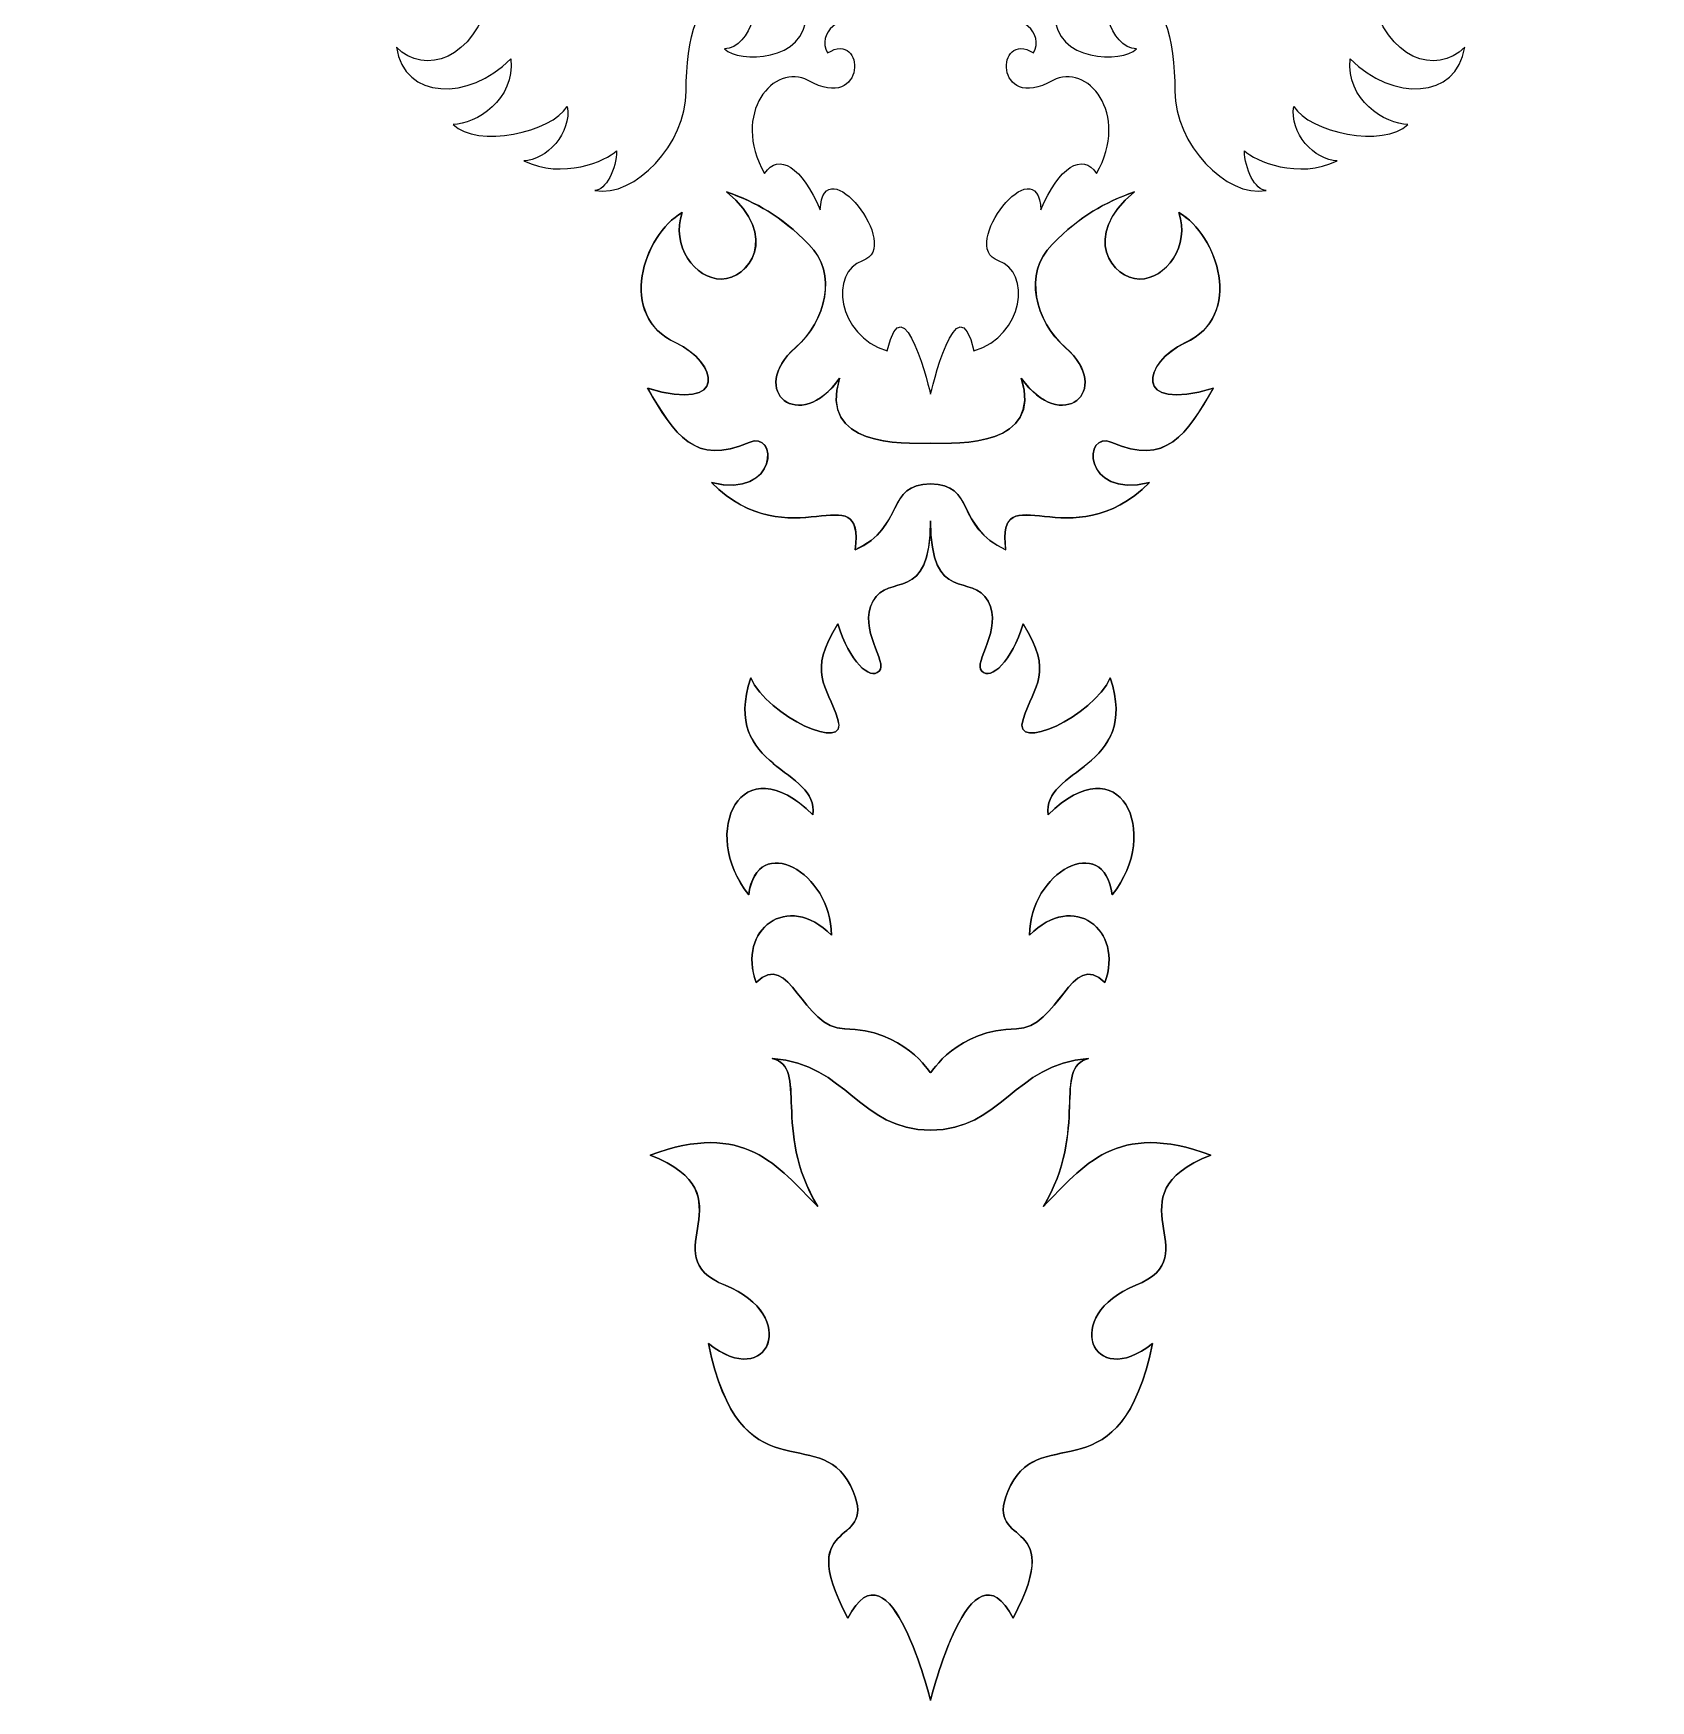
# Model space of a CAD drawing. Header units: centimetres. Extents: x -8 to 7.9, y -7.9 to 7.9.
# Drawn here: x -1.251 to 0.981, y -5.045 to -2.744 of the extents above; entities that cross this region are included whole.
import ezdxf

# ---------------------------------------------------------------- set-up
doc = ezdxf.new("R2010")
doc.units = ezdxf.units.CM
doc.header["$MEASUREMENT"] = 0
doc.layers.add('Camada 1', color=7, linetype='Continuous')

msp = doc.modelspace()

# ---------------------------------------------------------------- linework, layer by layer
at = {"layer": 'Camada 1', "color": 7}
for points, knots in [([(0.91456, -2.13564), (0.71737, -2.13564), (0.66596, -2.31212), (0.80597, -2.34257), (0.80597, -2.34257), (0.84574, -2.35125), (0.86984, -2.32765), (0.89003, -2.27261), (0.89003, -2.27261), (0.92392, -2.1799), (1.00396, -2.1745), (1.03611, -2.22279), (1.03611, -2.22279), (0.98563, -2.2134), (0.95798, -2.25975), (0.99214, -2.29391), (0.99214, -2.29391), (1.0331, -2.33492), (1.09726, -2.29089), (1.0703, -2.22763), (1.0703, -2.22763), (1.14965, -2.30693), (1.07967, -2.39675), (1.00325, -2.38601), (1.00325, -2.38601), (0.92586, -2.37516), (0.91078, -2.3808), (0.88228, -2.43027), (0.88228, -2.43027), (0.93345, -2.45731), (0.9498, -2.41445), (1.00132, -2.41445), (1.00132, -2.41445), (1.0545, -2.41445), (1.11506, -2.48533), (1.04482, -2.54505), (1.04482, -2.54505), (1.03622, -2.48168), (0.97262, -2.48099), (0.94338, -2.52121), (0.94338, -2.52121), (0.9184, -2.5555), (0.94396, -2.59984), (0.99471, -2.58865), (0.99471, -2.58865), (0.96955, -2.65577), (0.88811, -2.6335), (0.86615, -2.58669), (0.86615, -2.58669), (0.84684, -2.54586), (0.79548, -2.48969), (0.73148, -2.55364), (0.73148, -2.55364), (0.84364, -2.56819), (0.83792, -2.66228), (0.79019, -2.71001), (0.79019, -2.71001), (0.79683, -2.62421), (0.74167, -2.63146), (0.71997, -2.64558), (0.71997, -2.64558), (0.70142, -2.65772), (0.68449, -2.689), (0.75333, -2.70276), (0.75333, -2.70276), (0.62014, -2.79367), (0.65279, -2.58153), (0.52727, -2.522), (0.52727, -2.522), (0.58278, -2.53041), (0.61659, -2.54073), (0.64707, -2.51509), (0.64707, -2.51509), (0.69999, -2.47069), (0.68538, -2.34978), (0.5683, -2.34978), (0.5683, -2.34978), (0.50276, -2.34978), (0.46802, -2.40055), (0.51266, -2.44519), (0.51266, -2.44519), (0.51266, -2.40241), (0.61897, -2.37732), (0.61474, -2.44612), (0.61474, -2.44612), (0.61003, -2.52552), (0.46419, -2.45363), (0.39133, -2.5002), (0.39133, -2.5002), (0.40324, -2.50134), (0.41485, -2.50319), (0.42586, -2.50629), (0.42586, -2.50629), (0.49264, -2.52579), (0.57477, -2.60649), (0.59554, -2.69279), (0.59554, -2.69279), (0.6165, -2.77907), (0.68447, -2.80257), (0.72413, -2.76293), (0.72413, -2.76293), (0.71304, -2.83524), (0.62481, -2.83746), (0.56633, -2.77904), (0.56633, -2.77904), (0.55932, -2.83468), (0.61512, -2.8695), (0.64568, -2.8695), (0.64568, -2.8695), (0.61298, -2.90218), (0.50929, -2.88067), (0.48844, -2.84447), (0.48844, -2.84447), (0.48143, -2.88067), (0.51765, -2.91956), (0.54824, -2.91956), (0.54824, -2.91956), (0.49546, -2.94604), (0.43413, -2.91956), (0.42029, -2.9057), (0.42029, -2.9057), (0.42029, -2.93073), (0.43556, -2.96068), (0.45014, -2.96068), (0.45014, -2.96068), (0.39519, -2.97113), (0.3242, -2.89591), (0.3242, -2.82363), (0.3242, -2.82363), (0.3242, -2.75124), (0.30893, -2.68652), (0.25959, -2.68652), (0.25959, -2.68652), (0.21009, -2.68652), (0.2352, -2.76515), (0.27136, -2.76515), (0.27136, -2.76515), (0.25189, -2.78462), (0.15867, -2.78322), (0.15867, -2.71784), (0.15867, -2.71784), (0.15867, -2.65923), (0.08607, -2.68231), (0.08234, -2.73086), (0.08234, -2.73086), (0.11039, -2.71319), (0.14446, -2.74369), (0.12914, -2.77073), (0.12914, -2.77073), (0.07643, -2.73763), (0.07453, -2.85444), (0.15602, -2.8088), (0.15602, -2.8088), (0.20216, -2.783), (0.26373, -2.85426), (0.216, -2.93718), (0.216, -2.93718), (0.197, -2.90797), (0.16382, -2.928), (0.1394, -2.98745), (0.1394, -2.98745), (0.13472, -2.89829), (0.0238, -3.03891), (0.08103, -3.0577), (0.08103, -3.0577), (0.12604, -3.07244), (0.11651, -3.16121), (0.04687, -3.18211), (0.04687, -3.18211), (0.02446, -3.08117), (-0.01287, -3.24191), (-0.01287, -3.24191), (-0.01287, -3.24191), (-0.01287, -3.24191), (-0.0502, -3.08118), (-0.07267, -3.18211), (-0.07267, -3.18211), (-0.14233, -3.16121), (-0.15191, -3.07241), (-0.10683, -3.0577), (-0.10683, -3.0577), (-0.0496, -3.03891), (-0.16057, -2.89829), (-0.16517, -2.98745), (-0.16517, -2.98745), (-0.18967, -2.928), (-0.22285, -2.90794), (-0.24177, -2.93718), (-0.24177, -2.93718), (-0.28958, -2.85426), (-0.22799, -2.78303), (-0.18192, -2.8088), (-0.18192, -2.8088), (-0.10038, -2.85444), (-0.10223, -2.73763), (-0.15504, -2.77073), (-0.15504, -2.77073), (-0.17023, -2.74372), (-0.13631, -2.71318), (-0.10826, -2.73086), (-0.10826, -2.73086), (-0.11188, -2.68231), (-0.18449, -2.65924), (-0.18449, -2.71784), (-0.18449, -2.71784), (-0.18449, -2.78322), (-0.27768, -2.78462), (-0.29723, -2.76515), (-0.29723, -2.76515), (-0.26098, -2.76515), (-0.23603, -2.68652), (-0.28535, -2.68652), (-0.28535, -2.68652), (-0.33483, -2.68652), (-0.35012, -2.75121), (-0.35012, -2.82363), (-0.35012, -2.82363), (-0.35012, -2.89589), (-0.42108, -2.97111), (-0.47596, -2.96068), (-0.47596, -2.96068), (-0.46138, -2.96068), (-0.44606, -2.93073), (-0.44606, -2.9057), (-0.44606, -2.9057), (-0.45998, -2.91956), (-0.52123, -2.94605), (-0.57414, -2.91956), (-0.57414, -2.91956), (-0.54345, -2.91956), (-0.50736, -2.88067), (-0.51426, -2.84447), (-0.51426, -2.84447), (-0.53522, -2.88067), (-0.63883, -2.9022), (-0.67155, -2.8695), (-0.67155, -2.8695), (-0.64094, -2.8695), (-0.58527, -2.83468), (-0.5922, -2.77904), (-0.5922, -2.77904), (-0.65062, -2.83746), (-0.73886, -2.83524), (-0.74997, -2.76293), (-0.74997, -2.76293), (-0.71036, -2.80256), (-0.64226, -2.77904), (-0.62144, -2.69279), (-0.62144, -2.69279), (-0.60054, -2.60648), (-0.51846, -2.52578), (-0.45166, -2.50629), (-0.45166, -2.50629), (-0.44081, -2.50319), (-0.42906, -2.50132), (-0.41716, -2.5002), (-0.41716, -2.5002), (-0.48997, -2.45363), (-0.63584, -2.52552), (-0.64065, -2.44612), (-0.64065, -2.44612), (-0.64472, -2.3773), (-0.53847, -2.40241), (-0.53847, -2.44519), (-0.53847, -2.44519), (-0.49381, -2.40053), (-0.5286, -2.34978), (-0.59414, -2.34978), (-0.59414, -2.34978), (-0.71124, -2.34978), (-0.7258, -2.47069), (-0.67285, -2.51509), (-0.67285, -2.51509), (-0.64232, -2.54073), (-0.60858, -2.53041), (-0.55313, -2.522), (-0.55313, -2.522), (-0.67854, -2.58153), (-0.64589, -2.79367), (-0.77914, -2.70276), (-0.77914, -2.70276), (-0.7103, -2.68898), (-0.72723, -2.65773), (-0.74578, -2.64558), (-0.74578, -2.64558), (-0.76753, -2.63145), (-0.82264, -2.62418), (-0.81608, -2.71001), (-0.81608, -2.71001), (-0.86373, -2.66228), (-0.8695, -2.56819), (-0.75734, -2.55364), (-0.75734, -2.55364), (-0.82129, -2.48969), (-0.87272, -2.54586), (-0.89193, -2.58669), (-0.89193, -2.58669), (-0.91394, -2.63352), (-0.99536, -2.65577), (-1.02052, -2.58865), (-1.02052, -2.58865), (-0.96975, -2.59984), (-0.94429, -2.5555), (-0.96922, -2.52121), (-0.96922, -2.52121), (-0.99843, -2.48099), (-1.06206, -2.48171), (-1.07066, -2.54505), (-1.07066, -2.54505), (-1.14096, -2.48533), (-1.08032, -2.41445), (-1.02711, -2.41445), (-1.02711, -2.41445), (-0.9757, -2.41445), (-0.95922, -2.45731), (-0.9081, -2.43027), (-0.9081, -2.43027), (-0.93657, -2.38079), (-0.95168, -2.37516), (-1.02915, -2.38601), (-1.02915, -2.38601), (-1.10548, -2.39673), (-1.17546, -2.30693), (-1.09612, -2.22763), (-1.09612, -2.22763), (-1.12311, -2.29089), (-1.05897, -2.33492), (-1.01794, -2.29391), (-1.01794, -2.29391), (-0.98378, -2.25975), (-1.01146, -2.21337), (-1.06197, -2.22279), (-1.06197, -2.22279), (-1.02977, -2.1745), (-0.94981, -2.1799), (-0.91579, -2.27261), (-0.91579, -2.27261), (-0.89563, -2.32762), (-0.8715, -2.35124), (-0.83176, -2.34257), (-0.83176, -2.34257), (-0.69187, -2.31212), (-0.74326, -2.13564), (-0.94037, -2.13564), (-0.94037, -2.13564), (-1.04686, -2.13564), (-1.20987, -2.16009), (-1.18974, -2.314), (-1.18974, -2.314), (-1.33508, -2.23431), (-1.37024, -2.0265), (-1.25157, -1.87191), (-1.25157, -1.87191), (-1.26483, -2.12615), (-0.98011, -2.0786), (-0.91383, -2.01232), (-0.91383, -2.01232), (-1.31216, -2.094), (-1.0534, -1.77959), (-1.30092, -1.7448), (-1.30092, -1.7448), (-1.03523, -1.63283), (-1.00281, -1.86741), (-0.89103, -1.86741), (-0.89103, -1.86741), (-0.79708, -1.86741), (-0.79049, -1.7334), (-0.62687, -1.7334), (-0.62687, -1.7334), (-0.42806, -1.7334), (-0.39959, -1.88948), (-0.43804, -1.96779), (-0.43804, -1.96779), (-0.43804, -1.92223), (-0.59457, -1.81973), (-0.65201, -1.98052), (-0.65201, -1.98052), (-0.53295, -1.92128), (-0.41296, -2.01232), (-0.47643, -2.1044), (-0.47643, -2.1044), (-0.56099, -1.98944), (-0.69754, -2.0826), (-0.66712, -2.20023), (-0.66712, -2.20023), (-0.65392, -2.13189), (-0.56848, -2.01989), (-0.49832, -2.1547), (-0.49832, -2.1547), (-0.61823, -2.1547), (-0.59582, -2.25268), (-0.55036, -2.26551), (-0.55036, -2.26551), (-0.50067, -2.27945), (-0.42646, -2.23847), (-0.49689, -2.18891), (-0.49689, -2.18891), (-0.4648, -2.17817), (-0.39958, -2.15735), (-0.39958, -2.23706), (-0.39958, -2.23706), (-0.39958, -2.44018), (-0.27446, -2.37324), (-0.26967, -2.35147), (-0.26967, -2.35147), (-0.26618, -2.36854), (-0.27605, -2.38833), (-0.28644, -2.41952), (-0.28644, -2.41952), (-0.30274, -2.46836), (-0.25398, -2.5439), (-0.25398, -2.5439), (-0.25398, -2.5439), (-0.26377, -2.50913), (-0.25398, -2.46878), (-0.18998, -2.43121), (-0.18998, -2.43121), (-0.21993, -2.46116), (-0.21345, -2.52273), (-0.18506, -2.56059), (-0.18506, -2.56059), (-0.16559, -2.58649), (-0.11836, -2.60139), (-0.06198, -2.60094), (-0.06198, -2.60094), (-0.10016, -2.64917), (-0.06965, -2.67695), (-0.06021, -2.69915), (-0.06021, -2.69915), (-0.04267, -2.68838), (-0.01285, -2.6728), (-0.01285, -2.61731), (-0.01285, -2.61731), (-0.01285, -2.67279), (0.01692, -2.68838), (0.03446, -2.69915), (0.03446, -2.69915), (0.04391, -2.67695), (0.07439, -2.64917), (0.03623, -2.60094), (0.03623, -2.60094), (0.09261, -2.60139), (0.13979, -2.58649), (0.15923, -2.56059), (0.15923, -2.56059), (0.1877, -2.52273), (0.19416, -2.46116), (0.1642, -2.43121), (0.1642, -2.43121), (0.22823, -2.46878), (0.23794, -2.5091), (0.22823, -2.5439), (0.22823, -2.5439), (0.22823, -2.5439), (0.27702, -2.46836), (0.26075, -2.41952), (0.26075, -2.41952), (0.25027, -2.3883), (0.2404, -2.36851), (0.2439, -2.35147), (0.2439, -2.35147), (0.24869, -2.37325), (0.37386, -2.44018), (0.37386, -2.23706), (0.37386, -2.23706), (0.37386, -2.15731), (0.43892, -2.17814), (0.47115, -2.18891), (0.47115, -2.18891), (0.40072, -2.23844), (0.47488, -2.27945), (0.52449, -2.26551), (0.52449, -2.26551), (0.57002, -2.25268), (0.59246, -2.1547), (0.47247, -2.1547), (0.47247, -2.1547), (0.54277, -2.01987), (0.62812, -2.13189), (0.64138, -2.20023), (0.64138, -2.20023), (0.67178, -2.0826), (0.53528, -1.98944), (0.45072, -2.1044), (0.45072, -2.1044), (0.38714, -2.01235), (0.50716, -1.92128), (0.62619, -1.98052), (0.62619, -1.98052), (0.56878, -1.81973), (0.41225, -1.92223), (0.41225, -1.96779), (0.41225, -1.96779), (0.37389, -1.88947), (0.40233, -1.7334), (0.60111, -1.7334), (0.60111, -1.7334), (0.76481, -1.7334), (0.7714, -1.86741), (0.86519, -1.86741), (0.86519, -1.86741), (0.97708, -1.86741), (1.00955, -1.63283), (1.27516, -1.7448), (1.27516, -1.7448), (1.02756, -1.77959), (1.28643, -2.094), (0.88802, -2.01232), (0.88802, -2.01232), (0.95435, -2.0786), (1.23912, -2.12617), (1.22584, -1.87191), (1.22584, -1.87191), (1.34443, -2.02651), (1.30924, -2.23431), (1.16403, -2.314), (1.16403, -2.314), (1.18393, -2.16008), (1.02103, -2.13564), (0.91456, -2.13564)], [0, 0, 0, 0, 0.0076336, 0.0076336, 0.0076336, 0.0076336, 0.0152672, 0.0152672, 0.0152672, 0.0152672, 0.0229008, 0.0229008, 0.0229008, 0.0229008, 0.0305344, 0.0305344, 0.0305344, 0.0305344, 0.0381679, 0.0381679, 0.0381679, 0.0381679, 0.0458015, 0.0458015, 0.0458015, 0.0458015, 0.0534351, 0.0534351, 0.0534351, 0.0534351, 0.0610687, 0.0610687, 0.0610687, 0.0610687, 0.0687023, 0.0687023, 0.0687023, 0.0687023, 0.0763359, 0.0763359, 0.0763359, 0.0763359, 0.0839695, 0.0839695, 0.0839695, 0.0839695, 0.0916031, 0.0916031, 0.0916031, 0.0916031, 0.0992366, 0.0992366, 0.0992366, 0.0992366, 0.1068702, 0.1068702, 0.1068702, 0.1068702, 0.1145038, 0.1145038, 0.1145038, 0.1145038, 0.1221374, 0.1221374, 0.1221374, 0.1221374, 0.129771, 0.129771, 0.129771, 0.129771, 0.1374046, 0.1374046, 0.1374046, 0.1374046, 0.1450382, 0.1450382, 0.1450382, 0.1450382, 0.1526718, 0.1526718, 0.1526718, 0.1526718, 0.1603053, 0.1603053, 0.1603053, 0.1603053, 0.1679389, 0.1679389, 0.1679389, 0.1679389, 0.1755725, 0.1755725, 0.1755725, 0.1755725, 0.1832061, 0.1832061, 0.1832061, 0.1832061, 0.1908397, 0.1908397, 0.1908397, 0.1908397, 0.1984733, 0.1984733, 0.1984733, 0.1984733, 0.2061069, 0.2061069, 0.2061069, 0.2061069, 0.2137405, 0.2137405, 0.2137405, 0.2137405, 0.221374, 0.221374, 0.221374, 0.221374, 0.2290076, 0.2290076, 0.2290076, 0.2290076, 0.2366412, 0.2366412, 0.2366412, 0.2366412, 0.2442748, 0.2442748, 0.2442748, 0.2442748, 0.2519084, 0.2519084, 0.2519084, 0.2519084, 0.259542, 0.259542, 0.259542, 0.259542, 0.2671756, 0.2671756, 0.2671756, 0.2671756, 0.2748092, 0.2748092, 0.2748092, 0.2748092, 0.2824427, 0.2824427, 0.2824427, 0.2824427, 0.2900763, 0.2900763, 0.2900763, 0.2900763, 0.2977099, 0.2977099, 0.2977099, 0.2977099, 0.3053435, 0.3053435, 0.3053435, 0.3053435, 0.3129771, 0.3129771, 0.3129771, 0.3129771, 0.3206107, 0.3206107, 0.3206107, 0.3206107, 0.3282443, 0.3282443, 0.3282443, 0.3282443, 0.3358779, 0.3358779, 0.3358779, 0.3358779, 0.3435115, 0.3435115, 0.3435115, 0.3435115, 0.351145, 0.351145, 0.351145, 0.351145, 0.3587786, 0.3587786, 0.3587786, 0.3587786, 0.3664122, 0.3664122, 0.3664122, 0.3664122, 0.3740458, 0.3740458, 0.3740458, 0.3740458, 0.3816794, 0.3816794, 0.3816794, 0.3816794, 0.389313, 0.389313, 0.389313, 0.389313, 0.3969466, 0.3969466, 0.3969466, 0.3969466, 0.4045802, 0.4045802, 0.4045802, 0.4045802, 0.4122137, 0.4122137, 0.4122137, 0.4122137, 0.4198473, 0.4198473, 0.4198473, 0.4198473, 0.4274809, 0.4274809, 0.4274809, 0.4274809, 0.4351145, 0.4351145, 0.4351145, 0.4351145, 0.4427481, 0.4427481, 0.4427481, 0.4427481, 0.4503817, 0.4503817, 0.4503817, 0.4503817, 0.4580153, 0.4580153, 0.4580153, 0.4580153, 0.4656489, 0.4656489, 0.4656489, 0.4656489, 0.4732824, 0.4732824, 0.4732824, 0.4732824, 0.480916, 0.480916, 0.480916, 0.480916, 0.4885496, 0.4885496, 0.4885496, 0.4885496, 0.4961832, 0.4961832, 0.4961832, 0.4961832, 0.5038168, 0.5038168, 0.5038168, 0.5038168, 0.5114504, 0.5114504, 0.5114504, 0.5114504, 0.519084, 0.519084, 0.519084, 0.519084, 0.5267176, 0.5267176, 0.5267176, 0.5267176, 0.5343511, 0.5343511, 0.5343511, 0.5343511, 0.5419847, 0.5419847, 0.5419847, 0.5419847, 0.5496183, 0.5496183, 0.5496183, 0.5496183, 0.5572519, 0.5572519, 0.5572519, 0.5572519, 0.5648855, 0.5648855, 0.5648855, 0.5648855, 0.5725191, 0.5725191, 0.5725191, 0.5725191, 0.5801527, 0.5801527, 0.5801527, 0.5801527, 0.5877863, 0.5877863, 0.5877863, 0.5877863, 0.5954198, 0.5954198, 0.5954198, 0.5954198, 0.6030534, 0.6030534, 0.6030534, 0.6030534, 0.610687, 0.610687, 0.610687, 0.610687, 0.6183206, 0.6183206, 0.6183206, 0.6183206, 0.6259542, 0.6259542, 0.6259542, 0.6259542, 0.6335878, 0.6335878, 0.6335878, 0.6335878, 0.6412214, 0.6412214, 0.6412214, 0.6412214, 0.648855, 0.648855, 0.648855, 0.648855, 0.6564885, 0.6564885, 0.6564885, 0.6564885, 0.6641221, 0.6641221, 0.6641221, 0.6641221, 0.6717557, 0.6717557, 0.6717557, 0.6717557, 0.6793893, 0.6793893, 0.6793893, 0.6793893, 0.6870229, 0.6870229, 0.6870229, 0.6870229, 0.6946565, 0.6946565, 0.6946565, 0.6946565, 0.7022901, 0.7022901, 0.7022901, 0.7022901, 0.7099237, 0.7099237, 0.7099237, 0.7099237, 0.7175573, 0.7175573, 0.7175573, 0.7175573, 0.7251908, 0.7251908, 0.7251908, 0.7251908, 0.7328244, 0.7328244, 0.7328244, 0.7328244, 0.740458, 0.740458, 0.740458, 0.740458, 0.7480916, 0.7480916, 0.7480916, 0.7480916, 0.7557252, 0.7557252, 0.7557252, 0.7557252, 0.7633588, 0.7633588, 0.7633588, 0.7633588, 0.7709924, 0.7709924, 0.7709924, 0.7709924, 0.778626, 0.778626, 0.778626, 0.778626, 0.7862595, 0.7862595, 0.7862595, 0.7862595, 0.7938931, 0.7938931, 0.7938931, 0.7938931, 0.8015267, 0.8015267, 0.8015267, 0.8015267, 0.8091603, 0.8091603, 0.8091603, 0.8091603, 0.8167939, 0.8167939, 0.8167939, 0.8167939, 0.8244275, 0.8244275, 0.8244275, 0.8244275, 0.8320611, 0.8320611, 0.8320611, 0.8320611, 0.8396947, 0.8396947, 0.8396947, 0.8396947, 0.8473282, 0.8473282, 0.8473282, 0.8473282, 0.8549618, 0.8549618, 0.8549618, 0.8549618, 0.8625954, 0.8625954, 0.8625954, 0.8625954, 0.870229, 0.870229, 0.870229, 0.870229, 0.8778626, 0.8778626, 0.8778626, 0.8778626, 0.8854962, 0.8854962, 0.8854962, 0.8854962, 0.8931298, 0.8931298, 0.8931298, 0.8931298, 0.9007634, 0.9007634, 0.9007634, 0.9007634, 0.9083969, 0.9083969, 0.9083969, 0.9083969, 0.9160305, 0.9160305, 0.9160305, 0.9160305, 0.9236641, 0.9236641, 0.9236641, 0.9236641, 0.9312977, 0.9312977, 0.9312977, 0.9312977, 0.9389313, 0.9389313, 0.9389313, 0.9389313, 0.9465649, 0.9465649, 0.9465649, 0.9465649, 0.9541985, 0.9541985, 0.9541985, 0.9541985, 0.9618321, 0.9618321, 0.9618321, 0.9618321, 0.9694656, 0.9694656, 0.9694656, 0.9694656, 0.9770992, 0.9770992, 0.9770992, 0.9770992, 0.9847328, 0.9847328, 0.9847328, 0.9847328, 1, 1, 1, 1]), ([(0.33819, -3.17106), (0.42013, -3.1333), (0.38346, -3.02223), (0.32964, -2.99096), (0.32964, -2.99096), (0.34559, -3.03671), (0.31178, -3.08293), (0.27537, -3.08293), (0.27537, -3.08293), (0.23891, -3.08293), (0.19303, -3.02422), (0.26844, -2.96247), (0.26844, -2.96247), (0.22627, -2.97776), (0.19512, -2.9947), (0.1548, -3.03502), (0.1548, -3.03502), (0.1144, -3.07537), (0.1317, -3.14085), (0.17308, -3.17734), (0.17308, -3.17734), (0.24084, -3.23716), (0.16734, -3.29831), (0.11233, -3.21962), (0.11233, -3.21962), (0.14178, -3.31431), (0.02711, -3.3096), (-0.01298, -3.3096), (-0.01298, -3.3096), (-0.05312, -3.3096), (-0.16773, -3.31431), (-0.13834, -3.21962), (-0.13834, -3.21962), (-0.1934, -3.29833), (-0.26682, -3.23716), (-0.19906, -3.17734), (-0.19906, -3.17734), (-0.15771, -3.14085), (-0.14038, -3.07537), (-0.18078, -3.03502), (-0.18078, -3.03502), (-0.22113, -2.9947), (-0.25224, -2.97776), (-0.29445, -2.96247), (-0.29445, -2.96247), (-0.21902, -3.02422), (-0.265, -3.08293), (-0.30141, -3.08293), (-0.30141, -3.08293), (-0.33779, -3.08293), (-0.37158, -3.03673), (-0.35562, -2.99096), (-0.35562, -2.99096), (-0.40944, -3.02223), (-0.44616, -3.13331), (-0.36417, -3.17106), (-0.36417, -3.17106), (-0.30726, -3.19728), (-0.28945, -3.26771), (-0.40328, -3.23361), (-0.40328, -3.23361), (-0.36637, -3.29743), (-0.33795, -3.34151), (-0.26324, -3.30828), (-0.26324, -3.30828), (-0.22334, -3.2905), (-0.22191, -3.38654), (-0.3152, -3.36379), (-0.3152, -3.36379), (-0.20667, -3.47238), (-0.10377, -3.34887), (-0.11684, -3.45676), (-0.11684, -3.45676), (-0.04725, -3.42443), (-0.07519, -3.36572), (-0.01302, -3.36572), (-0.01302, -3.36572), (0.04913, -3.36572), (0.02116, -3.42446), (0.09075, -3.45676), (0.09075, -3.45676), (0.07768, -3.34886), (0.18055, -3.47237), (0.28906, -3.36379), (0.28906, -3.36379), (0.19579, -3.38654), (0.19722, -3.2905), (0.23715, -3.30828), (0.23715, -3.30828), (0.31187, -3.34151), (0.34034, -3.29743), (0.37725, -3.23361), (0.37725, -3.23361), (0.2635, -3.26774), (0.28128, -3.19728), (0.33819, -3.17106)], [0, 0, 0, 0, 0.04, 0.04, 0.04, 0.04, 0.08, 0.08, 0.08, 0.08, 0.12, 0.12, 0.12, 0.12, 0.16, 0.16, 0.16, 0.16, 0.2, 0.2, 0.2, 0.2, 0.24, 0.24, 0.24, 0.24, 0.28, 0.28, 0.28, 0.28, 0.32, 0.32, 0.32, 0.32, 0.36, 0.36, 0.36, 0.36, 0.4, 0.4, 0.4, 0.4, 0.44, 0.44, 0.44, 0.44, 0.48, 0.48, 0.48, 0.48, 0.52, 0.52, 0.52, 0.52, 0.56, 0.56, 0.56, 0.56, 0.6, 0.6, 0.6, 0.6, 0.64, 0.64, 0.64, 0.64, 0.68, 0.68, 0.68, 0.68, 0.72, 0.72, 0.72, 0.72, 0.76, 0.76, 0.76, 0.76, 0.8, 0.8, 0.8, 0.8, 0.84, 0.84, 0.84, 0.84, 0.88, 0.88, 0.88, 0.88, 0.92, 0.92, 0.92, 0.92, 1, 1, 1, 1]), ([(0.37735, -3.23363), (0.34044, -3.29745), (0.31197, -3.34153), (0.23725, -3.3083), (0.23725, -3.3083), (0.19732, -3.29052), (0.1959, -3.38656), (0.28916, -3.36381), (0.28916, -3.36381), (0.18063, -3.4724), (0.07778, -3.34889), (0.09085, -3.45678), (0.09085, -3.45678), (0.02126, -3.42445), (0.04923, -3.36574), (-0.01292, -3.36574), (-0.01292, -3.36574), (-0.07512, -3.36574), (-0.04716, -3.42448), (-0.11674, -3.45678), (-0.11674, -3.45678), (-0.10367, -3.34888), (-0.20657, -3.47239), (-0.3151, -3.36381), (-0.3151, -3.36381), (-0.22181, -3.38656), (-0.22324, -3.29052), (-0.26314, -3.3083), (-0.26314, -3.3083), (-0.33786, -3.34153), (-0.3663, -3.29745), (-0.40318, -3.23363), (-0.40318, -3.23363), (-0.28936, -3.26773), (-0.30716, -3.1973), (-0.36407, -3.17108), (-0.36407, -3.17108), (-0.44606, -3.13332), (-0.40934, -3.02225), (-0.35552, -2.99098), (-0.35552, -2.99098), (-0.37147, -3.03673), (-0.33766, -3.08295), (-0.30131, -3.08295), (-0.30131, -3.08295), (-0.2649, -3.08295), (-0.21892, -3.02424), (-0.29435, -2.96249), (-0.29435, -2.96249), (-0.25215, -2.97778), (-0.22103, -2.99472), (-0.18068, -3.03504), (-0.18068, -3.03504), (-0.1403, -3.07539), (-0.15761, -3.14087), (-0.19896, -3.17736), (-0.19896, -3.17736), (-0.26675, -3.23718), (-0.1933, -3.29833), (-0.13824, -3.21964), (-0.13824, -3.21964), (-0.16764, -3.31433), (-0.05302, -3.30962), (-0.01288, -3.30962), (-0.01288, -3.30962), (0.0272, -3.30962), (0.14187, -3.31433), (0.11243, -3.21964), (0.11243, -3.21964), (0.16744, -3.29835), (0.24091, -3.23718), (0.17318, -3.17736), (0.17318, -3.17736), (0.1318, -3.14087), (0.11447, -3.07539), (0.1549, -3.03504), (0.1549, -3.03504), (0.19522, -2.99472), (0.22636, -2.97778), (0.26854, -2.96249), (0.26854, -2.96249), (0.19311, -3.02424), (0.23901, -3.08295), (0.27547, -3.08295), (0.27547, -3.08295), (0.31188, -3.08295), (0.34566, -3.03675), (0.32974, -2.99098), (0.32974, -2.99098), (0.38356, -3.02225), (0.42023, -3.13333), (0.33829, -3.17108), (0.33829, -3.17108), (0.28128, -3.19728), (0.2635, -3.26774), (0.37735, -3.23363)], [0, 0, 0, 0, 0.04, 0.04, 0.04, 0.04, 0.08, 0.08, 0.08, 0.08, 0.12, 0.12, 0.12, 0.12, 0.16, 0.16, 0.16, 0.16, 0.2, 0.2, 0.2, 0.2, 0.24, 0.24, 0.24, 0.24, 0.28, 0.28, 0.28, 0.28, 0.32, 0.32, 0.32, 0.32, 0.36, 0.36, 0.36, 0.36, 0.4, 0.4, 0.4, 0.4, 0.44, 0.44, 0.44, 0.44, 0.48, 0.48, 0.48, 0.48, 0.52, 0.52, 0.52, 0.52, 0.56, 0.56, 0.56, 0.56, 0.6, 0.6, 0.6, 0.6, 0.64, 0.64, 0.64, 0.64, 0.68, 0.68, 0.68, 0.68, 0.72, 0.72, 0.72, 0.72, 0.76, 0.76, 0.76, 0.76, 0.8, 0.8, 0.8, 0.8, 0.84, 0.84, 0.84, 0.84, 0.88, 0.88, 0.88, 0.88, 0.92, 0.92, 0.92, 0.92, 1, 1, 1, 1]), ([(0.23786, -3.93274), (0.307, -3.84643), (0.24799, -3.72412), (0.14962, -3.82244), (0.14962, -3.82244), (0.13914, -3.75823), (0.27728, -3.7601), (0.23503, -3.63347), (0.23503, -3.63347), (0.21196, -3.68623), (0.09917, -3.73872), (0.11478, -3.6907), (0.11478, -3.6907), (0.13042, -3.64273), (0.15746, -3.62707), (0.11478, -3.5587), (0.11478, -3.5587), (0.09909, -3.61141), (0.07065, -3.63694), (0.05782, -3.62418), (0.05782, -3.62418), (0.04515, -3.61143), (0.08772, -3.56732), (0.06642, -3.52745), (0.06642, -3.52745), (0.04515, -3.48758), (-0.01293, -3.53314), (-0.01293, -3.41646), (-0.01293, -3.41646), (-0.01293, -3.53314), (-0.07103, -3.48758), (-0.09228, -3.52745), (-0.09228, -3.52745), (-0.11368, -3.56732), (-0.07106, -3.61143), (-0.08376, -3.62418), (-0.08376, -3.62418), (-0.09651, -3.63693), (-0.12501, -3.61143), (-0.14067, -3.5587), (-0.14067, -3.5587), (-0.18337, -3.62707), (-0.15631, -3.64273), (-0.14067, -3.6907), (-0.14067, -3.6907), (-0.12509, -3.7387), (-0.2379, -3.68623), (-0.26092, -3.63347), (-0.26092, -3.63347), (-0.30317, -3.76007), (-0.16501, -3.75822), (-0.17551, -3.82244), (-0.17551, -3.82244), (-0.27388, -3.72412), (-0.33286, -3.84644), (-0.26383, -3.93274), (-0.26383, -3.93274), (-0.25214, -3.84567), (-0.14964, -3.90131), (-0.14964, -3.98838), (-0.14964, -3.98838), (-0.21063, -3.92742), (-0.27974, -3.98118), (-0.25359, -4.05376), (-0.25359, -4.05376), (-0.20718, -4.0073), (-0.18951, -4.11792), (-0.13138, -4.11792), (-0.13138, -4.11792), (-0.05081, -4.11792), (-0.0129, -4.17869), (-0.0129, -4.17869), (-0.0129, -4.17869), (-0.0129, -4.17869), (0.02496, -4.11792), (0.10558, -4.11792), (0.10558, -4.11792), (0.1636, -4.11792), (0.18133, -4.0073), (0.22774, -4.05376), (0.22774, -4.05376), (0.25388, -3.98118), (0.18482, -3.92745), (0.12379, -3.98838), (0.12379, -3.98838), (0.12377, -3.90131), (0.2263, -3.84567), (0.23786, -3.93274)], [0, 0, 0, 0, 0.0434783, 0.0434783, 0.0434783, 0.0434783, 0.0869565, 0.0869565, 0.0869565, 0.0869565, 0.1304348, 0.1304348, 0.1304348, 0.1304348, 0.173913, 0.173913, 0.173913, 0.173913, 0.2173913, 0.2173913, 0.2173913, 0.2173913, 0.2608696, 0.2608696, 0.2608696, 0.2608696, 0.3043478, 0.3043478, 0.3043478, 0.3043478, 0.3478261, 0.3478261, 0.3478261, 0.3478261, 0.3913043, 0.3913043, 0.3913043, 0.3913043, 0.4347826, 0.4347826, 0.4347826, 0.4347826, 0.4782609, 0.4782609, 0.4782609, 0.4782609, 0.5217391, 0.5217391, 0.5217391, 0.5217391, 0.5652174, 0.5652174, 0.5652174, 0.5652174, 0.6086957, 0.6086957, 0.6086957, 0.6086957, 0.6521739, 0.6521739, 0.6521739, 0.6521739, 0.6956522, 0.6956522, 0.6956522, 0.6956522, 0.7391304, 0.7391304, 0.7391304, 0.7391304, 0.7826087, 0.7826087, 0.7826087, 0.7826087, 0.826087, 0.826087, 0.826087, 0.826087, 0.8695652, 0.8695652, 0.8695652, 0.8695652, 0.9130435, 0.9130435, 0.9130435, 0.9130435, 1, 1, 1, 1]), ([(0.22773, -4.05376), (0.18132, -4.0073), (0.16359, -4.11792), (0.10557, -4.11792), (0.10557, -4.11792), (0.02495, -4.11792), (-0.01291, -4.17869), (-0.01291, -4.17869), (-0.01291, -4.17869), (-0.01291, -4.17869), (-0.05082, -4.11792), (-0.13139, -4.11792), (-0.13139, -4.11792), (-0.18952, -4.11792), (-0.20719, -4.0073), (-0.2536, -4.05376), (-0.2536, -4.05376), (-0.27974, -3.98118), (-0.21063, -3.92745), (-0.14965, -3.98838), (-0.14965, -3.98838), (-0.14965, -3.90131), (-0.25215, -3.84566), (-0.26384, -3.93274), (-0.26384, -3.93274), (-0.33284, -3.84643), (-0.27389, -3.72412), (-0.17552, -3.82244), (-0.17552, -3.82244), (-0.16504, -3.75823), (-0.30318, -3.7601), (-0.26093, -3.63347), (-0.26093, -3.63347), (-0.23788, -3.68623), (-0.12507, -3.73872), (-0.14068, -3.6907), (-0.14068, -3.6907), (-0.15632, -3.64273), (-0.18338, -3.62707), (-0.14068, -3.5587), (-0.14068, -3.5587), (-0.12499, -3.61141), (-0.09652, -3.63694), (-0.08377, -3.62418), (-0.08377, -3.62418), (-0.07107, -3.61143), (-0.11367, -3.56732), (-0.09229, -3.52745), (-0.09229, -3.52745), (-0.07107, -3.48758), (-0.01294, -3.53314), (-0.01294, -3.41646), (-0.01294, -3.41646), (-0.01294, -3.53314), (0.04514, -3.48758), (0.06641, -3.52745), (0.06641, -3.52745), (0.08771, -3.56732), (0.04514, -3.61143), (0.05781, -3.62418), (0.05781, -3.62418), (0.07064, -3.63693), (0.09911, -3.61143), (0.11477, -3.5587), (0.11477, -3.5587), (0.15745, -3.62707), (0.13041, -3.64273), (0.11477, -3.6907), (0.11477, -3.6907), (0.09916, -3.7387), (0.21195, -3.68623), (0.23502, -3.63347), (0.23502, -3.63347), (0.2773, -3.76007), (0.13916, -3.75822), (0.14961, -3.82244), (0.14961, -3.82244), (0.24798, -3.72412), (0.30698, -3.84644), (0.23785, -3.93274), (0.23785, -3.93274), (0.22626, -3.84567), (0.12374, -3.90131), (0.12374, -3.98838), (0.12374, -3.98838), (0.18481, -3.92742), (0.25387, -3.98116), (0.22773, -4.05376)], [0, 0, 0, 0, 0.0434783, 0.0434783, 0.0434783, 0.0434783, 0.0869565, 0.0869565, 0.0869565, 0.0869565, 0.1304348, 0.1304348, 0.1304348, 0.1304348, 0.173913, 0.173913, 0.173913, 0.173913, 0.2173913, 0.2173913, 0.2173913, 0.2173913, 0.2608696, 0.2608696, 0.2608696, 0.2608696, 0.3043478, 0.3043478, 0.3043478, 0.3043478, 0.3478261, 0.3478261, 0.3478261, 0.3478261, 0.3913043, 0.3913043, 0.3913043, 0.3913043, 0.4347826, 0.4347826, 0.4347826, 0.4347826, 0.4782609, 0.4782609, 0.4782609, 0.4782609, 0.5217391, 0.5217391, 0.5217391, 0.5217391, 0.5652174, 0.5652174, 0.5652174, 0.5652174, 0.6086957, 0.6086957, 0.6086957, 0.6086957, 0.6521739, 0.6521739, 0.6521739, 0.6521739, 0.6956522, 0.6956522, 0.6956522, 0.6956522, 0.7391304, 0.7391304, 0.7391304, 0.7391304, 0.7826087, 0.7826087, 0.7826087, 0.7826087, 0.826087, 0.826087, 0.826087, 0.826087, 0.8695652, 0.8695652, 0.8695652, 0.8695652, 0.9130435, 0.9130435, 0.9130435, 0.9130435, 1, 1, 1, 1]), ([(0.37399, -4.29223), (0.24292, -4.2436), (0.19796, -4.30768), (0.14274, -4.36298), (0.14274, -4.36298), (0.20637, -4.25731), (0.15454, -4.1706), (0.20521, -4.15896), (0.20521, -4.15896), (0.10096, -4.16661), (0.08631, -4.25768), (-0.01294, -4.25768), (-0.01294, -4.25768), (-0.11219, -4.25768), (-0.12692, -4.16661), (-0.23122, -4.15896), (-0.23122, -4.15896), (-0.18055, -4.1706), (-0.23228, -4.25731), (-0.16859, -4.36298), (-0.16859, -4.36298), (-0.22397, -4.30768), (-0.26887, -4.2436), (-0.39986, -4.29223), (-0.39986, -4.29223), (-0.25775, -4.34753), (-0.39986, -4.43045), (-0.29625, -4.47186), (-0.29625, -4.47186), (-0.19264, -4.51324), (-0.23587, -4.61873), (-0.3193, -4.55237), (-0.3193, -4.55237), (-0.27588, -4.76467), (-0.16693, -4.66085), (-0.12353, -4.74819), (-0.12353, -4.74819), (-0.07781, -4.84016), (-0.20619, -4.78274), (-0.12702, -4.93126), (-0.12702, -4.93126), (-0.06823, -4.81728), (-0.01296, -5.04524), (-0.01296, -5.04524), (-0.01296, -5.04524), (-0.01296, -5.04524), (0.04226, -4.8173), (0.10092, -4.93126), (0.10092, -4.93126), (0.18006, -4.78275), (0.05187, -4.84016), (0.09756, -4.74819), (0.09756, -4.74819), (0.14093, -4.66082), (0.24993, -4.76467), (0.29333, -4.55237), (0.29333, -4.55237), (0.2098, -4.61873), (0.16665, -4.51324), (0.27028, -4.47186), (0.27028, -4.47186), (0.37399, -4.43045), (0.23185, -4.34753), (0.37399, -4.29223)], [0, 0, 0, 0, 0.0588235, 0.0588235, 0.0588235, 0.0588235, 0.1176471, 0.1176471, 0.1176471, 0.1176471, 0.1764706, 0.1764706, 0.1764706, 0.1764706, 0.2352941, 0.2352941, 0.2352941, 0.2352941, 0.2941176, 0.2941176, 0.2941176, 0.2941176, 0.3529412, 0.3529412, 0.3529412, 0.3529412, 0.4117647, 0.4117647, 0.4117647, 0.4117647, 0.4705882, 0.4705882, 0.4705882, 0.4705882, 0.5294118, 0.5294118, 0.5294118, 0.5294118, 0.5882353, 0.5882353, 0.5882353, 0.5882353, 0.6470588, 0.6470588, 0.6470588, 0.6470588, 0.7058824, 0.7058824, 0.7058824, 0.7058824, 0.7647059, 0.7647059, 0.7647059, 0.7647059, 0.8235294, 0.8235294, 0.8235294, 0.8235294, 0.8823529, 0.8823529, 0.8823529, 0.8823529, 1, 1, 1, 1]), ([(0.27032, -4.47186), (0.16668, -4.51324), (0.20984, -4.61873), (0.29337, -4.55237), (0.29337, -4.55237), (0.24995, -4.76467), (0.14094, -4.66085), (0.0976, -4.74819), (0.0976, -4.74819), (0.05188, -4.84016), (0.1801, -4.78274), (0.10096, -4.93126), (0.10096, -4.93126), (0.0423, -4.81728), (-0.01292, -5.04524), (-0.01292, -5.04524), (-0.01292, -5.04524), (-0.01292, -5.04524), (-0.06819, -4.8173), (-0.12698, -4.93126), (-0.12698, -4.93126), (-0.20612, -4.78275), (-0.07777, -4.84016), (-0.12349, -4.74819), (-0.12349, -4.74819), (-0.16691, -4.66082), (-0.27586, -4.76467), (-0.31926, -4.55237), (-0.31926, -4.55237), (-0.23586, -4.61873), (-0.19263, -4.51324), (-0.29621, -4.47186), (-0.29621, -4.47186), (-0.39982, -4.43045), (-0.25771, -4.34753), (-0.39982, -4.29223), (-0.39982, -4.29223), (-0.26882, -4.2436), (-0.22392, -4.30768), (-0.16855, -4.36298), (-0.16855, -4.36298), (-0.23224, -4.25731), (-0.18051, -4.1706), (-0.23118, -4.15896), (-0.23118, -4.15896), (-0.12688, -4.16661), (-0.11214, -4.25768), (-0.0129, -4.25768), (-0.0129, -4.25768), (0.08632, -4.25768), (0.10098, -4.16661), (0.20525, -4.15896), (0.20525, -4.15896), (0.15458, -4.1706), (0.20641, -4.25731), (0.14278, -4.36298), (0.14278, -4.36298), (0.198, -4.30768), (0.24295, -4.2436), (0.37403, -4.29223), (0.37403, -4.29223), (0.23185, -4.34753), (0.37399, -4.43045), (0.27032, -4.47186)], [0, 0, 0, 0, 0.0588235, 0.0588235, 0.0588235, 0.0588235, 0.1176471, 0.1176471, 0.1176471, 0.1176471, 0.1764706, 0.1764706, 0.1764706, 0.1764706, 0.2352941, 0.2352941, 0.2352941, 0.2352941, 0.2941176, 0.2941176, 0.2941176, 0.2941176, 0.3529412, 0.3529412, 0.3529412, 0.3529412, 0.4117647, 0.4117647, 0.4117647, 0.4117647, 0.4705882, 0.4705882, 0.4705882, 0.4705882, 0.5294118, 0.5294118, 0.5294118, 0.5294118, 0.5882353, 0.5882353, 0.5882353, 0.5882353, 0.6470588, 0.6470588, 0.6470588, 0.6470588, 0.7058824, 0.7058824, 0.7058824, 0.7058824, 0.7647059, 0.7647059, 0.7647059, 0.7647059, 0.8235294, 0.8235294, 0.8235294, 0.8235294, 0.8823529, 0.8823529, 0.8823529, 0.8823529, 1, 1, 1, 1])]:
    msp.add_open_spline(points, degree=3, knots=knots, dxfattribs=at)

doc.saveas('drawing.dxf')
